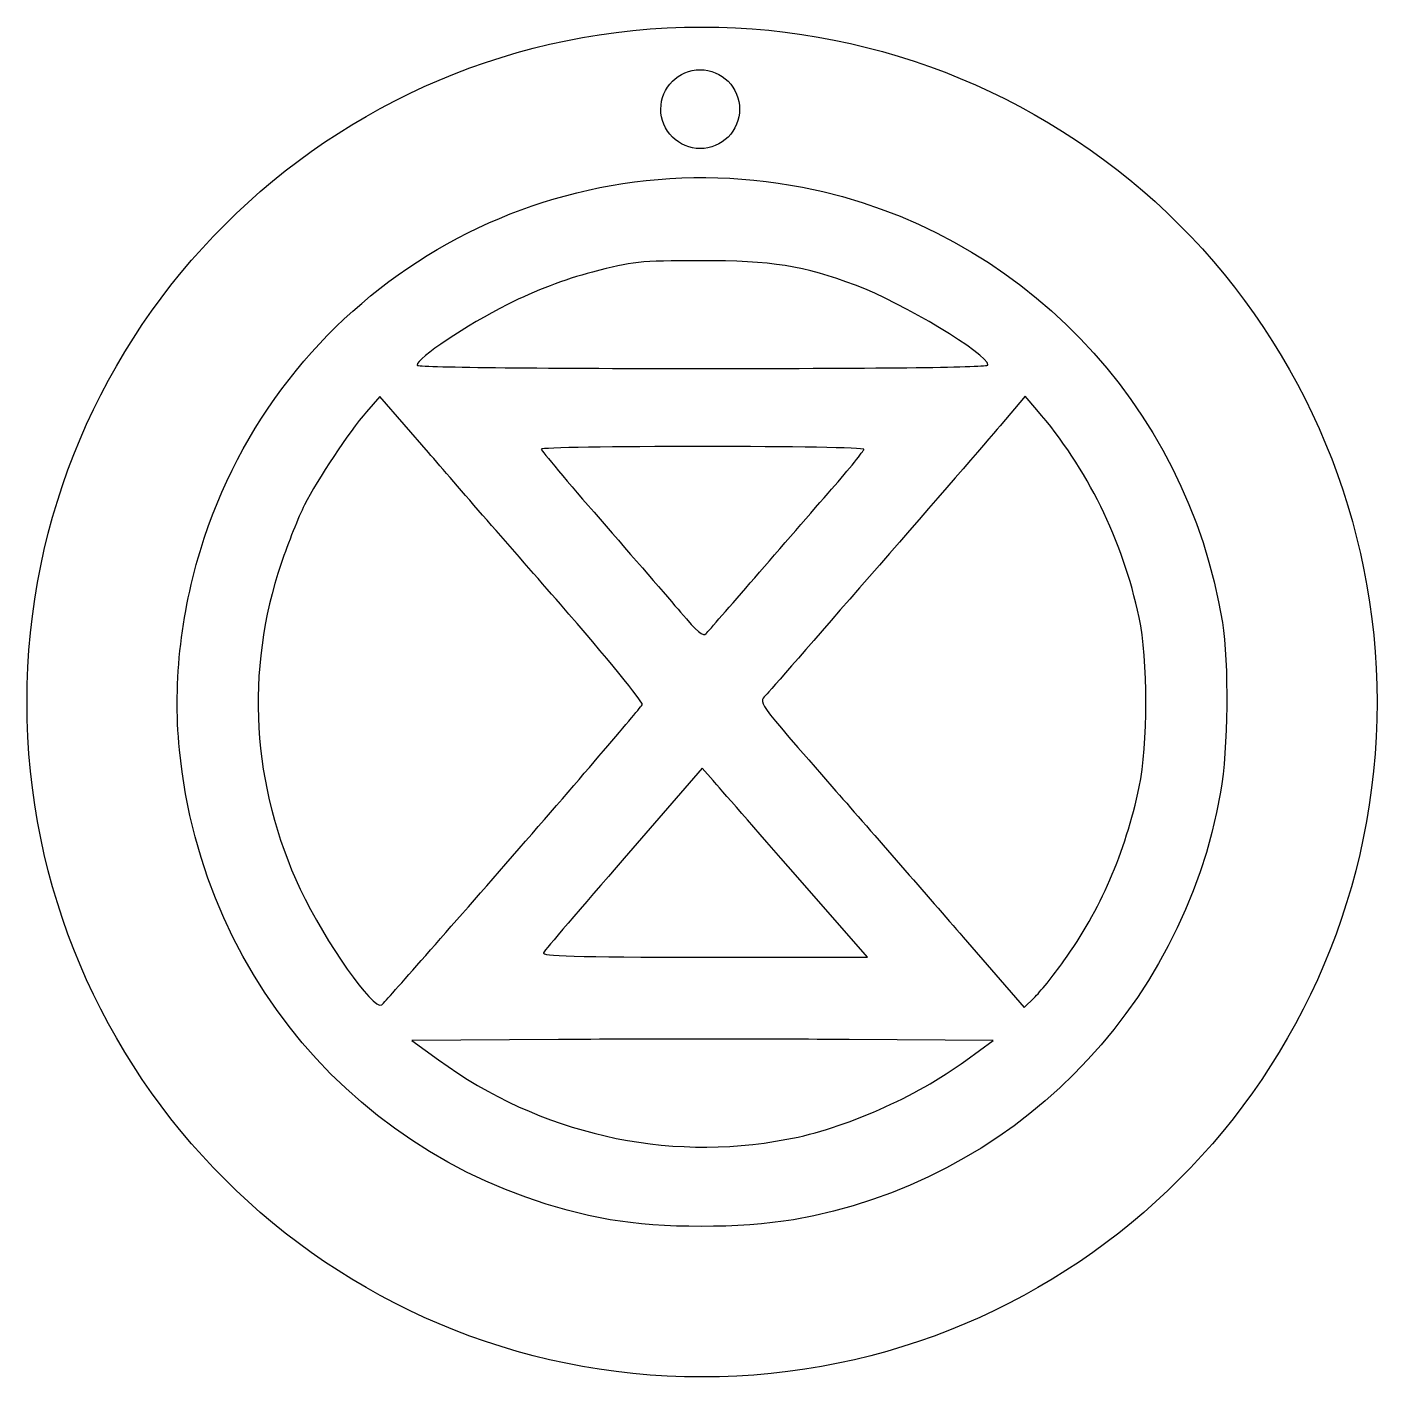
# Model space of a CAD drawing. Extents: x 5.8 to 45.6, y 248.9 to 288.8.
import ezdxf

# ---------------------------------------------------------------- set-up
doc = ezdxf.new("R2010")
doc.units = 0
doc.layers.add('Layer_1', color=7, linetype='CONTINUOUS')

msp = doc.modelspace()

# ---------------------------------------------------------------- linework, layer by layer
at = {"layer": 'Layer_1', "color": 3}
msp.add_line((26.805253, 286.384742), (26.805253, 286.384742), dxfattribs=at)
at = {"layer": 'Layer_1', "color": 5}
for p, q in [((34.141624, 278.830852), (34.141624, 278.830852)), ((16.180932, 277.901602), (15.788158, 277.449468)), ((17.611418, 276.244932), (16.180932, 277.901602)), ((35.241289, 277.903137), (34.499211, 277.031265)), ((35.586893, 277.502604), (35.241289, 277.903137)), ((27.252829, 272.545794), (27.252829, 272.545794)), ((25.702873, 266.917338), (23.395503, 264.258793)), ((26.020607, 266.553923), (25.702873, 266.917338)), ((20.098623, 264.320625), (20.098623, 264.320625)), ((30.582399, 261.338392), (28.46037, 263.76445)), ((28.46037, 263.76445), (28.46037, 263.76445)), ((33.40678, 261.932125), (35.21215, 259.854936)), ((25.757082, 261.338392), (30.582399, 261.338392)), ((36.38373, 261.228892), (36.383719, 261.228892)), ((35.21215, 259.854936), (35.506039, 260.1365)), ((21.451153, 258.904301), (17.124401, 258.876954)), ((17.124401, 258.876954), (17.908285, 258.306027)), ((34.298486, 258.876954), (30.038198, 258.904301)), ((33.491627, 258.287753), (34.298486, 258.876954)), ((28.204189, 255.956702), (28.204189, 255.956702)), ((22.986594, 253.582448), (22.986594, 253.58251))]:
    msp.add_line(p, q, dxfattribs=at)
at = {"layer": 'Layer_1', "color": 1}
msp.add_line((45.632218, 268.873934), (45.632218, 268.873934), dxfattribs=at)
for points in [[(5.756366, 268.873934), (5.756365, 279.885346), (14.682878, 288.81186), (25.694291, 288.811861)], [(25.694291, 288.811861), (30.982158, 288.811861), (36.053448, 286.711264), (39.792534, 282.972178)], [(39.792534, 282.972178), (43.531621, 279.233091), (45.632218, 274.161801), (45.632218, 268.873934)], [(25.694291, 248.936009), (14.682879, 248.93601), (5.756367, 257.862522), (5.756366, 268.873934)], [(45.632218, 268.873934), (45.632217, 257.862521), (36.705703, 248.936009), (25.694291, 248.936009)]]:
    msp.add_open_spline(points, degree=3, dxfattribs=at)
at = {"layer": 'Layer_1', "color": 3}
for points in [[(24.477532, 286.384742), (24.477532, 287.027523), (24.99861, 287.5486), (25.641391, 287.548601)], [(25.641391, 287.548601), (25.950066, 287.548601), (26.246099, 287.425981), (26.464365, 287.207715)], [(26.464365, 287.207715), (26.682631, 286.989449), (26.805252, 286.693417), (26.805253, 286.384742)], [(24.818418, 285.561768), (24.600152, 285.780034), (24.477531, 286.076067), (24.477532, 286.384742)], [(26.805253, 286.384742), (26.805253, 286.076066), (26.682633, 285.780033), (26.464366, 285.561767)], [(25.641391, 285.22088), (25.332716, 285.22088), (25.036684, 285.343501), (24.818418, 285.561768)], [(26.464366, 285.561767), (26.246099, 285.3435), (25.950066, 285.220879), (25.641391, 285.22088)]]:
    msp.add_open_spline(points, degree=3, dxfattribs=at)
at = {"layer": 'Layer_1', "color": 5}
for points in [[(10.993297, 273.709718), (13.452507, 281.141919), (20.992169, 285.565626), (28.665133, 284.078221)], [(28.665133, 284.078221), (35.045709, 282.841346), (40.0172, 277.688569), (41.064869, 271.226335)], [(22.462883, 281.572985), (21.601357, 281.346513), (20.810602, 281.044984), (19.949073, 280.614423)], [(25.657517, 281.906756), (23.824532, 281.903566), (23.651846, 281.885532), (22.462883, 281.572985)], [(30.225721, 281.186321), (28.697744, 281.761451), (27.753285, 281.910396), (25.657517, 281.906756)], [(34.141624, 278.830852), (34.141624, 279.147257), (31.631249, 280.657282), (30.225721, 281.186321)], [(19.949073, 280.614423), (18.750489, 280.015418), (17.27815, 279.027335), (17.27815, 278.821976)], [(17.27815, 278.821976), (17.27815, 278.76407), (20.644977, 278.725575), (25.709889, 278.725575)], [(25.709889, 278.725575), (31.289786, 278.725575), (34.141624, 278.761183), (34.141624, 278.830852)], [(15.788158, 277.449468), (15.255559, 276.836374), (14.338567, 275.459231), (13.952722, 274.693006)], [(38.607334, 271.369348), (38.114026, 273.668141), (37.07496, 275.778052), (35.586893, 277.502604)], [(34.499211, 277.031265), (33.765168, 276.168836), (28.024131, 269.567227), (27.618295, 269.118908)], [(25.709889, 276.42125), (23.088719, 276.42125), (20.944973, 276.385899), (20.946009, 276.342694)], [(20.946009, 276.342694), (20.947138, 276.299488), (21.728769, 275.368592), (22.683169, 274.274039)], [(30.475651, 276.338012), (30.475651, 276.383794), (28.331058, 276.42125), (25.709889, 276.42125)], [(21.510383, 271.760229), (20.152722, 273.315649), (18.398186, 275.333766), (17.611418, 276.244932)], [(29.521802, 275.159663), (30.046419, 275.761973), (30.475651, 276.292229), (30.475651, 276.338012)], [(27.252829, 272.545794), (27.976148, 273.381113), (28.997188, 274.557353), (29.521802, 275.159663)], [(13.952722, 274.693006), (13.778665, 274.347357), (13.468468, 273.569649), (13.263395, 272.964762)], [(22.683169, 274.274039), (23.637568, 273.179482), (24.707678, 271.942561), (25.06119, 271.525324)], [(10.260047, 267.465803), (10.059329, 269.49885), (10.312048, 271.650854), (10.993297, 273.709718)], [(13.263395, 272.964762), (12.192707, 269.806647), (12.39428, 266.374102), (13.828247, 263.346056)], [(25.820822, 270.896872), (25.88511, 270.96846), (26.529513, 271.710476), (27.252829, 272.545794)], [(23.929967, 268.798129), (23.956863, 268.871865), (22.868047, 270.204809), (21.510383, 271.760229)], [(25.06119, 271.525324), (25.556673, 270.940526), (25.73072, 270.796536), (25.820822, 270.896872)], [(38.610551, 266.366011), (38.870196, 267.579623), (38.868536, 270.152115), (38.607334, 271.369348)], [(41.064869, 271.226335), (41.258967, 270.0291), (41.23116, 267.476036), (41.010222, 266.208898)], [(20.098623, 264.320625), (22.17897, 266.709518), (23.903074, 268.724395), (23.929967, 268.798129)], [(27.618295, 269.118908), (27.356458, 268.829667), (27.197432, 269.05461), (29.650704, 266.244088)], [(22.986594, 253.58251), (16.088877, 254.816465), (10.956079, 260.415793), (10.260047, 267.465803)], [(28.46037, 263.76445), (27.293254, 265.09878), (26.195359, 266.354045), (26.020607, 266.553923)], [(41.010222, 266.208898), (39.885823, 259.760148), (34.811499, 254.680326), (28.396588, 253.581601)], [(29.650704, 266.244088), (30.723592, 265.014963), (32.413826, 263.07458), (33.40678, 261.932125)], [(36.383719, 261.228892), (37.464625, 262.730137), (38.191364, 264.406666), (38.610551, 266.366011)], [(16.230372, 259.924151), (16.277565, 259.953318), (18.018278, 261.931733), (20.098623, 264.320625)], [(23.395503, 264.258793), (22.126451, 262.796591), (21.052949, 261.541329), (21.009946, 261.46932)], [(13.828247, 263.346056), (14.573434, 261.772472), (15.979688, 259.769219), (16.230372, 259.924151)], [(21.009946, 261.46932), (20.947855, 261.365341), (21.924953, 261.338392), (25.757082, 261.338392)], [(35.506039, 260.1365), (35.667679, 260.291361), (36.062641, 260.782936), (36.38373, 261.228892)], [(30.038198, 258.904301), (27.695037, 258.919344), (23.830868, 258.919344), (21.451153, 258.904301)], [(17.908285, 258.306027), (20.910861, 256.119163), (24.609818, 255.275132), (28.204189, 255.956702)], [(28.204189, 255.956702), (29.930623, 256.284071), (31.992677, 257.19316), (33.491627, 258.287753)], [(28.396588, 253.581601), (26.851193, 253.316911), (24.469043, 253.317311), (22.986594, 253.582448)]]:
    msp.add_open_spline(points, degree=3, dxfattribs=at)

doc.saveas('drawing.dxf')
